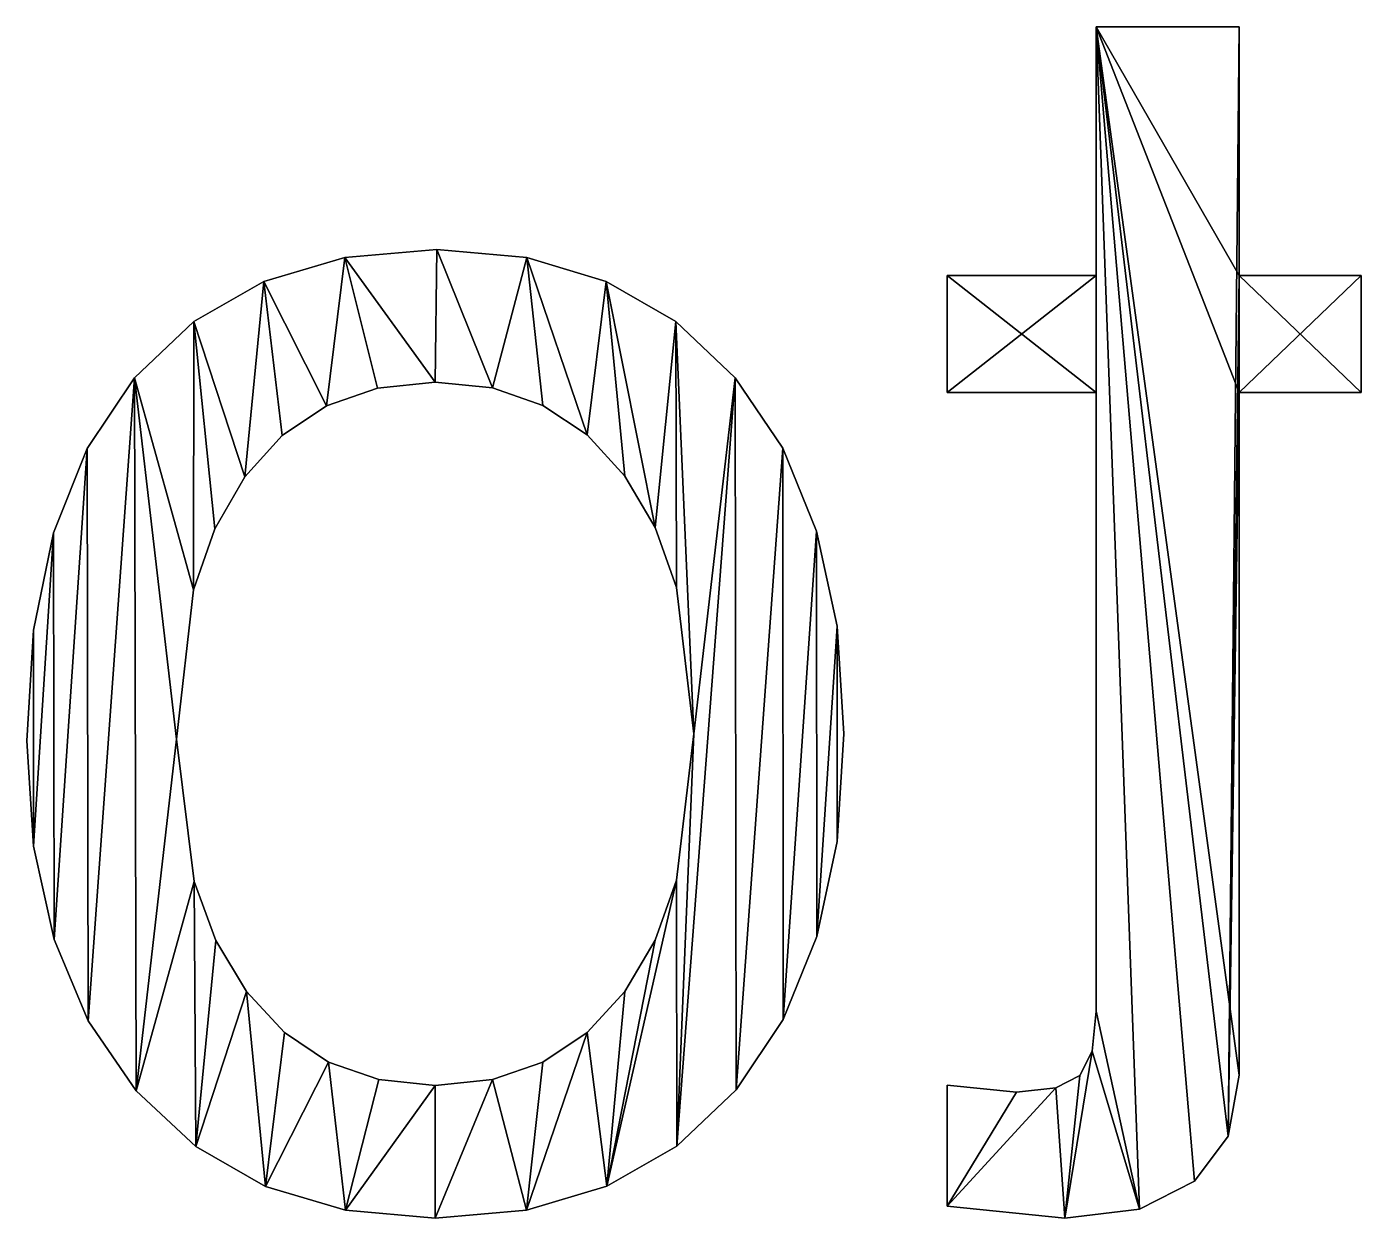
# Model space of a CAD drawing. Header units: metres. Extents: x -935 to 1842, y -1273 to 224.
# Drawn here: x 498.014 to 502.855, y 147.518 to 151.839 of the extents above; entities that cross this region are included whole.
import ezdxf

# ---------------------------------------------------------------- set-up
doc = ezdxf.new("R2010")
doc.units = ezdxf.units.M

msp = doc.modelspace()

# ---------------------------------------------------------------- meshes
at = {"layer": 'tone'}
mesh = msp.add_polyface(dxfattribs=at)
corners = [(501.3532, 150.9368), (501.8935, 150.5125), (501.8935, 150.9368), (501.3532, 150.5125), (501.8935, 151.8388), (502.4125, 150.9368), (502.4125, 151.8388), (502.4125, 150.5125), (502.4125, 148.0369), (502.3717, 147.8157), (502.2495, 147.6524), (502.0505, 147.5516), (501.8935, 148.2695), (501.8786, 148.1235), (501.7794, 147.518), (501.8339, 148.0352), (501.7467, 147.9907), (501.3532, 147.5619), (501.6045, 147.9758), (501.3532, 148.0008), (502.8551, 150.5125), (502.8551, 150.9368)]
mesh.append_faces([[corners[k] for k in face] for face in [(1, 0, 3), (4, 5, 6), (17, 18, 19), (5, 20, 21)]], dxfattribs={"vtx0": -1})
mesh.append_faces([[corners[k] for k in face] for face in [(0, 1, 2), (7, 4, 8), (8, 4, 9), (9, 4, 10), (10, 4, 11), (11, 13, 14), (12, 2, 1), (14, 16, 17), (20, 5, 7)]], dxfattribs={"vtx0": -1, "vtx1": -1})
mesh.append_faces([[corners[k] for k in face] for face in [(5, 4, 7), (11, 4, 12)]], dxfattribs={"vtx0": -1, "vtx1": -1, "vtx2": -1})
mesh.append_faces([[corners[k] for k in face] for face in [(11, 12, 13), (12, 4, 2), (14, 13, 15), (14, 15, 16), (17, 16, 18)]], dxfattribs={"vtx0": -1, "vtx2": -1})
mesh = msp.add_polyface(dxfattribs=at)
corners = [(502.0505, 147.5516, 0.2), (501.8786, 148.1235, 0.2), (501.8935, 148.2695, 0.2), (501.7794, 147.518, 0.2), (501.8339, 148.0352, 0.2), (501.7467, 147.9907, 0.2), (501.3532, 147.5619, 0.2), (501.6045, 147.9758, 0.2), (501.3532, 148.0008, 0.2), (501.3532, 150.5125, 0.2), (501.8935, 150.9368, 0.2), (501.8935, 150.5125, 0.2), (501.3532, 150.9368, 0.2), (502.3717, 147.8157, 0.2), (502.4125, 150.5125, 0.2), (502.4125, 148.0369, 0.2), (502.4125, 150.9368, 0.2), (502.4125, 151.8388, 0.2), (501.8935, 151.8388, 0.2), (502.2495, 147.6524, 0.2), (502.8551, 150.9368, 0.2), (502.8551, 150.5125, 0.2)]
mesh.append_faces([[corners[k] for k in face] for face in [(7, 6, 8), (10, 9, 12), (13, 14, 15), (14, 20, 21)]], dxfattribs={"vtx0": -1})
mesh.append_faces([[corners[k] for k in face] for face in [(1, 3, 4), (4, 3, 5), (5, 6, 7), (9, 10, 11), (16, 13, 17), (17, 13, 18), (18, 11, 10), (20, 14, 16)]], dxfattribs={"vtx0": -1, "vtx1": -1})
mesh.append_faces([[corners[k] for k in face] for face in [(14, 13, 16), (18, 0, 2)]], dxfattribs={"vtx0": -1, "vtx1": -1, "vtx2": -1})
mesh.append_faces([[corners[k] for k in face] for face in [(0, 1, 2), (1, 0, 3), (5, 3, 6), (18, 13, 19), (18, 19, 0), (18, 2, 11)]], dxfattribs={"vtx0": -1, "vtx2": -1})
mesh = msp.add_polyface(dxfattribs=at)
corners = [(502.4125, 151.8388, 0.2), (501.8935, 151.8388), (502.4125, 151.8388), (501.8935, 151.8388, 0.2)]
mesh.append_faces([[corners[k] for k in face] for face in [(0, 1, 2), (1, 0, 3)]], dxfattribs={"vtx0": -1})
mesh = msp.add_polyface(dxfattribs=at)
corners = [(501.8935, 151.8388), (501.8935, 150.9368, 0.2), (501.8935, 150.9368), (501.8935, 151.8388, 0.2)]
mesh.append_faces([[corners[k] for k in face] for face in [(0, 1, 2), (1, 0, 3)]], dxfattribs={"vtx0": -1})
mesh = msp.add_polyface(dxfattribs=at)
corners = [(502.4125, 151.8388, 0.2), (502.4125, 150.9368), (502.4125, 150.9368, 0.2), (502.4125, 151.8388)]
mesh.append_faces([[corners[k] for k in face] for face in [(0, 1, 2), (1, 0, 3)]], dxfattribs={"vtx0": -1})
mesh = msp.add_polyface(dxfattribs=at)
corners = [(500.3685, 150.7694), (500.4339, 149.2747), (500.5838, 150.5657), (500.3714, 149.8053), (500.2932, 150.0231), (500.1164, 150.915), (500.1837, 150.2093), (500.0469, 150.3583), (499.8276, 151.0023), (499.8866, 150.4648), (499.7029, 150.5287), (499.502, 151.0314), (499.4957, 150.55), (499.1684, 151.0023), (499.286, 150.5285), (499.1009, 150.464), (498.8743, 150.915), (498.9405, 150.3566), (498.8046, 150.2061), (498.6197, 150.7694), (498.6966, 150.0178), (498.6194, 149.7967), (498.4046, 150.5657), (498.5576, 149.2559), (498.4108, 147.9806), (498.2371, 148.2334), (498.2336, 150.3088), (498.1131, 148.5292), (498.1115, 150.0038), (498.0386, 148.8679), (498.0382, 149.6508), (498.0138, 149.2497), (500.9532, 149.6648), (500.9534, 148.8845), (500.9778, 149.2747), (500.8801, 148.5393), (500.8793, 150.0101), (500.7579, 148.239), (500.7562, 150.3103), (500.587, 147.9837), (500.3722, 147.7799), (500.3714, 148.7441), (500.1188, 147.6344), (500.2932, 148.5263), (500.1837, 148.3401), (500.0469, 148.1911), (499.8266, 147.5471), (499.8866, 148.0846), (499.7029, 148.0207), (499.4958, 147.518), (499.4957, 147.9994), (499.17, 147.5469), (499.2911, 148.0207), (499.1088, 148.0846), (498.8806, 147.6336), (498.9487, 148.1911), (498.8109, 148.3401), (498.6275, 147.7782), (498.7001, 148.5251), (498.6209, 148.7394)]
mesh.append_faces([[corners[k] for k in face] for face in [(29, 30, 31), (32, 33, 34)]], dxfattribs={"vtx0": -1})
mesh.append_faces([[corners[k] for k in face] for face in [(0, 1, 2), (1, 0, 3), (3, 0, 4), (4, 5, 6), (6, 5, 7), (7, 8, 9), (9, 8, 10), (10, 11, 12), (12, 13, 14), (14, 13, 15), (15, 16, 17), (17, 16, 18), (18, 19, 20), (20, 19, 21), (21, 22, 23), (24, 22, 25), (25, 26, 27), (27, 28, 29), (33, 32, 35), (35, 36, 37), (37, 38, 39), (39, 2, 40), (40, 41, 42), (42, 45, 46), (46, 48, 49), (49, 50, 51), (51, 53, 54), (54, 56, 57), (57, 59, 24)]], dxfattribs={"vtx0": -1, "vtx1": -1})
mesh.append_faces([[corners[k] for k in face] for face in [(23, 22, 24), (40, 2, 1)]], dxfattribs={"vtx0": -1, "vtx1": -1, "vtx2": -1})
mesh.append_faces([[corners[k] for k in face] for face in [(4, 0, 5), (7, 5, 8), (10, 8, 11), (12, 11, 13), (15, 13, 16), (18, 16, 19), (21, 19, 22), (25, 22, 26), (27, 26, 28), (29, 28, 30), (35, 32, 36), (37, 36, 38), (39, 38, 2), (40, 1, 41), (42, 41, 43), (42, 43, 44), (42, 44, 45), (46, 45, 47), (46, 47, 48), (49, 48, 50), (51, 50, 52), (51, 52, 53), (54, 53, 55), (54, 55, 56), (57, 56, 58), (57, 58, 59), (24, 59, 23)]], dxfattribs={"vtx0": -1, "vtx2": -1})
mesh = msp.add_polyface(dxfattribs=at)
corners = [(500.9534, 148.8845, 0.2), (500.9532, 149.6648, 0.2), (500.9778, 149.2747, 0.2), (500.8801, 148.5393, 0.2), (500.8793, 150.0101, 0.2), (500.7579, 148.239, 0.2), (500.7562, 150.3103, 0.2), (500.587, 147.9837, 0.2), (500.5838, 150.5657, 0.2), (500.3722, 147.7799, 0.2), (500.4339, 149.2747, 0.2), (500.3714, 148.7441, 0.2), (500.1188, 147.6344, 0.2), (500.2932, 148.5263, 0.2), (500.1837, 148.3401, 0.2), (500.0469, 148.1911, 0.2), (499.8266, 147.5471, 0.2), (499.8866, 148.0846, 0.2), (499.7029, 148.0207, 0.2), (499.4958, 147.518, 0.2), (499.4957, 147.9994, 0.2), (499.17, 147.5469, 0.2), (499.2911, 148.0207, 0.2), (499.1088, 148.0846, 0.2), (498.8806, 147.6336, 0.2), (498.9487, 148.1911, 0.2), (498.8109, 148.3401, 0.2), (498.6275, 147.7782, 0.2), (498.7001, 148.5251, 0.2), (498.6209, 148.7394, 0.2), (498.4108, 147.9806, 0.2), (498.5576, 149.2559, 0.2), (500.3685, 150.7694, 0.2), (500.3714, 149.8053, 0.2), (500.2932, 150.0231, 0.2), (500.1164, 150.915, 0.2), (500.1837, 150.2093, 0.2), (500.0469, 150.3583, 0.2), (499.8276, 151.0023, 0.2), (499.8866, 150.4648, 0.2), (499.7029, 150.5287, 0.2), (499.502, 151.0314, 0.2), (499.4957, 150.55, 0.2), (499.1684, 151.0023, 0.2), (499.286, 150.5285, 0.2), (499.1009, 150.464, 0.2), (498.8743, 150.915, 0.2), (498.9405, 150.3566, 0.2), (498.8046, 150.2061, 0.2), (498.6197, 150.7694, 0.2), (498.6966, 150.0178, 0.2), (498.6194, 149.7967, 0.2), (498.4046, 150.5657, 0.2), (498.2371, 148.2334, 0.2), (498.2336, 150.3088, 0.2), (498.1131, 148.5292, 0.2), (498.1115, 150.0038, 0.2), (498.0386, 148.8679, 0.2), (498.0382, 149.6508, 0.2), (498.0138, 149.2497, 0.2)]
mesh.append_faces([[corners[k] for k in face] for face in [(0, 1, 2), (58, 57, 59)]], dxfattribs={"vtx0": -1})
mesh.append_faces([[corners[k] for k in face] for face in [(1, 3, 4), (4, 5, 6), (6, 7, 8), (10, 9, 11), (11, 12, 13), (13, 12, 14), (14, 12, 15), (15, 16, 17), (17, 16, 18), (18, 19, 20), (20, 21, 22), (22, 21, 23), (23, 24, 25), (25, 24, 26), (26, 27, 28), (28, 27, 29), (29, 30, 31), (32, 34, 35), (35, 37, 38), (38, 40, 41), (41, 42, 43), (43, 45, 46), (46, 48, 49), (49, 51, 52), (52, 53, 54), (54, 55, 56), (56, 57, 58)]], dxfattribs={"vtx0": -1, "vtx1": -1})
mesh.append_faces([[corners[k] for k in face] for face in [(8, 9, 10), (52, 31, 30)]], dxfattribs={"vtx0": -1, "vtx1": -1, "vtx2": -1})
mesh.append_faces([[corners[k] for k in face] for face in [(1, 0, 3), (4, 3, 5), (6, 5, 7), (8, 7, 9), (11, 9, 12), (15, 12, 16), (18, 16, 19), (20, 19, 21), (23, 21, 24), (26, 24, 27), (29, 27, 30), (10, 32, 8), (32, 10, 33), (32, 33, 34), (35, 34, 36), (35, 36, 37), (38, 37, 39), (38, 39, 40), (41, 40, 42), (43, 42, 44), (43, 44, 45), (46, 45, 47), (46, 47, 48), (49, 48, 50), (49, 50, 51), (52, 51, 31), (52, 30, 53), (54, 53, 55), (56, 55, 57)]], dxfattribs={"vtx0": -1, "vtx2": -1})
mesh = msp.add_polyface(dxfattribs=at)
corners = [(499.1684, 151.0023, 0.2), (498.8743, 150.915), (499.1684, 151.0023), (498.8743, 150.915, 0.2)]
mesh.append_faces([[corners[k] for k in face] for face in [(0, 1, 2), (1, 0, 3)]], dxfattribs={"vtx0": -1})
mesh = msp.add_polyface(dxfattribs=at)
corners = [(499.502, 151.0314, 0.2), (499.1684, 151.0023), (499.502, 151.0314), (499.1684, 151.0023, 0.2)]
mesh.append_faces([[corners[k] for k in face] for face in [(0, 1, 2), (1, 0, 3)]], dxfattribs={"vtx0": -1})
mesh = msp.add_polyface(dxfattribs=at)
corners = [(499.8276, 151.0023, 0.2), (499.502, 151.0314), (499.8276, 151.0023), (499.502, 151.0314, 0.2)]
mesh.append_faces([[corners[k] for k in face] for face in [(0, 1, 2), (1, 0, 3)]], dxfattribs={"vtx0": -1})
mesh = msp.add_polyface(dxfattribs=at)
corners = [(500.1164, 150.915, 0.2), (499.8276, 151.0023), (500.1164, 150.915), (499.8276, 151.0023, 0.2)]
mesh.append_faces([[corners[k] for k in face] for face in [(0, 1, 2), (1, 0, 3)]], dxfattribs={"vtx0": -1})
mesh = msp.add_polyface(dxfattribs=at)
corners = [(498.8743, 150.915, 0.2), (498.6197, 150.7694), (498.8743, 150.915), (498.6197, 150.7694, 0.2)]
mesh.append_faces([[corners[k] for k in face] for face in [(0, 1, 2), (1, 0, 3)]], dxfattribs={"vtx0": -1})
mesh = msp.add_polyface(dxfattribs=at)
corners = [(500.3685, 150.7694, 0.2), (500.1164, 150.915), (500.3685, 150.7694), (500.1164, 150.915, 0.2)]
mesh.append_faces([[corners[k] for k in face] for face in [(0, 1, 2), (1, 0, 3)]], dxfattribs={"vtx0": -1})
mesh = msp.add_polyface(dxfattribs=at)
corners = [(501.3532, 150.9368), (501.3532, 150.5125, 0.2), (501.3532, 150.5125), (501.3532, 150.9368, 0.2)]
mesh.append_faces([[corners[k] for k in face] for face in [(0, 1, 2), (1, 0, 3)]], dxfattribs={"vtx0": -1})
mesh = msp.add_polyface(dxfattribs=at)
corners = [(501.8935, 150.9368, 0.2), (501.3532, 150.9368), (501.8935, 150.9368), (501.3532, 150.9368, 0.2)]
mesh.append_faces([[corners[k] for k in face] for face in [(0, 1, 2), (1, 0, 3)]], dxfattribs={"vtx0": -1})
mesh = msp.add_polyface(dxfattribs=at)
corners = [(502.8551, 150.9368, 0.2), (502.4125, 150.9368), (502.8551, 150.9368), (502.4125, 150.9368, 0.2)]
mesh.append_faces([[corners[k] for k in face] for face in [(0, 1, 2), (1, 0, 3)]], dxfattribs={"vtx0": -1})
mesh = msp.add_polyface(dxfattribs=at)
corners = [(502.8551, 150.9368, 0.2), (502.8551, 150.5125), (502.8551, 150.5125, 0.2), (502.8551, 150.9368)]
mesh.append_faces([[corners[k] for k in face] for face in [(0, 1, 2), (1, 0, 3)]], dxfattribs={"vtx0": -1})
mesh = msp.add_polyface(dxfattribs=at)
corners = [(498.6197, 150.7694, 0.2), (498.4046, 150.5657), (498.6197, 150.7694), (498.4046, 150.5657, 0.2)]
mesh.append_faces([[corners[k] for k in face] for face in [(0, 1, 2), (1, 0, 3)]], dxfattribs={"vtx0": -1})
mesh = msp.add_polyface(dxfattribs=at)
corners = [(500.5838, 150.5657, 0.2), (500.3685, 150.7694), (500.5838, 150.5657), (500.3685, 150.7694, 0.2)]
mesh.append_faces([[corners[k] for k in face] for face in [(0, 1, 2), (1, 0, 3)]], dxfattribs={"vtx0": -1})
mesh = msp.add_polyface(dxfattribs=at)
corners = [(498.4046, 150.5657), (498.2336, 150.3088, 0.2), (498.2336, 150.3088), (498.4046, 150.5657, 0.2)]
mesh.append_faces([[corners[k] for k in face] for face in [(0, 1, 2), (1, 0, 3)]], dxfattribs={"vtx0": -1})
mesh = msp.add_polyface(dxfattribs=at)
corners = [(500.5838, 150.5657, 0.2), (500.7562, 150.3103), (500.7562, 150.3103, 0.2), (500.5838, 150.5657)]
mesh.append_faces([[corners[k] for k in face] for face in [(0, 1, 2), (1, 0, 3)]], dxfattribs={"vtx0": -1})
mesh = msp.add_polyface(dxfattribs=at)
corners = [(499.1009, 150.464, 0.2), (499.286, 150.5285), (499.1009, 150.464), (499.286, 150.5285, 0.2)]
mesh.append_faces([[corners[k] for k in face] for face in [(0, 1, 2), (1, 0, 3)]], dxfattribs={"vtx0": -1})
mesh = msp.add_polyface(dxfattribs=at)
corners = [(499.286, 150.5285, 0.2), (499.4957, 150.55), (499.286, 150.5285), (499.4957, 150.55, 0.2)]
mesh.append_faces([[corners[k] for k in face] for face in [(0, 1, 2), (1, 0, 3)]], dxfattribs={"vtx0": -1})
mesh = msp.add_polyface(dxfattribs=at)
corners = [(499.4957, 150.55, 0.2), (499.7029, 150.5287), (499.4957, 150.55), (499.7029, 150.5287, 0.2)]
mesh.append_faces([[corners[k] for k in face] for face in [(0, 1, 2), (1, 0, 3)]], dxfattribs={"vtx0": -1})
mesh = msp.add_polyface(dxfattribs=at)
corners = [(499.7029, 150.5287, 0.2), (499.8866, 150.4648), (499.7029, 150.5287), (499.8866, 150.4648, 0.2)]
mesh.append_faces([[corners[k] for k in face] for face in [(0, 1, 2), (1, 0, 3)]], dxfattribs={"vtx0": -1})
mesh = msp.add_polyface(dxfattribs=at)
corners = [(501.3532, 150.5125, 0.2), (501.8935, 150.5125), (501.3532, 150.5125), (501.8935, 150.5125, 0.2)]
mesh.append_faces([[corners[k] for k in face] for face in [(0, 1, 2), (1, 0, 3)]], dxfattribs={"vtx0": -1})
mesh = msp.add_polyface(dxfattribs=at)
corners = [(501.8935, 150.5125), (501.8935, 148.2695, 0.2), (501.8935, 148.2695), (501.8935, 150.5125, 0.2)]
mesh.append_faces([[corners[k] for k in face] for face in [(0, 1, 2), (1, 0, 3)]], dxfattribs={"vtx0": -1})
mesh = msp.add_polyface(dxfattribs=at)
corners = [(502.4125, 150.5125, 0.2), (502.4125, 148.0369), (502.4125, 148.0369, 0.2), (502.4125, 150.5125)]
mesh.append_faces([[corners[k] for k in face] for face in [(0, 1, 2), (1, 0, 3)]], dxfattribs={"vtx0": -1})
mesh = msp.add_polyface(dxfattribs=at)
corners = [(502.4125, 150.5125, 0.2), (502.8551, 150.5125), (502.4125, 150.5125), (502.8551, 150.5125, 0.2)]
mesh.append_faces([[corners[k] for k in face] for face in [(0, 1, 2), (1, 0, 3)]], dxfattribs={"vtx0": -1})
mesh = msp.add_polyface(dxfattribs=at)
corners = [(498.9405, 150.3566, 0.2), (499.1009, 150.464), (498.9405, 150.3566), (499.1009, 150.464, 0.2)]
mesh.append_faces([[corners[k] for k in face] for face in [(0, 1, 2), (1, 0, 3)]], dxfattribs={"vtx0": -1})
mesh = msp.add_polyface(dxfattribs=at)
corners = [(499.8866, 150.4648, 0.2), (500.0469, 150.3583), (499.8866, 150.4648), (500.0469, 150.3583, 0.2)]
mesh.append_faces([[corners[k] for k in face] for face in [(0, 1, 2), (1, 0, 3)]], dxfattribs={"vtx0": -1})
mesh = msp.add_polyface(dxfattribs=at)
corners = [(498.9405, 150.3566, 0.2), (498.8046, 150.2061), (498.8046, 150.2061, 0.2), (498.9405, 150.3566)]
mesh.append_faces([[corners[k] for k in face] for face in [(0, 1, 2), (1, 0, 3)]], dxfattribs={"vtx0": -1})
mesh = msp.add_polyface(dxfattribs=at)
corners = [(500.0469, 150.3583), (500.1837, 150.2093, 0.2), (500.1837, 150.2093), (500.0469, 150.3583, 0.2)]
mesh.append_faces([[corners[k] for k in face] for face in [(0, 1, 2), (1, 0, 3)]], dxfattribs={"vtx0": -1})
mesh = msp.add_polyface(dxfattribs=at)
corners = [(498.2336, 150.3088), (498.1115, 150.0038, 0.2), (498.1115, 150.0038), (498.2336, 150.3088, 0.2)]
mesh.append_faces([[corners[k] for k in face] for face in [(0, 1, 2), (1, 0, 3)]], dxfattribs={"vtx0": -1})
mesh = msp.add_polyface(dxfattribs=at)
corners = [(500.7562, 150.3103, 0.2), (500.8793, 150.0101), (500.8793, 150.0101, 0.2), (500.7562, 150.3103)]
mesh.append_faces([[corners[k] for k in face] for face in [(0, 1, 2), (1, 0, 3)]], dxfattribs={"vtx0": -1})
mesh = msp.add_polyface(dxfattribs=at)
corners = [(498.8046, 150.2061, 0.2), (498.6966, 150.0178), (498.6966, 150.0178, 0.2), (498.8046, 150.2061)]
mesh.append_faces([[corners[k] for k in face] for face in [(0, 1, 2), (1, 0, 3)]], dxfattribs={"vtx0": -1})
mesh = msp.add_polyface(dxfattribs=at)
corners = [(500.1837, 150.2093), (500.2932, 150.0231, 0.2), (500.2932, 150.0231), (500.1837, 150.2093, 0.2)]
mesh.append_faces([[corners[k] for k in face] for face in [(0, 1, 2), (1, 0, 3)]], dxfattribs={"vtx0": -1})
mesh = msp.add_polyface(dxfattribs=at)
corners = [(498.1115, 150.0038), (498.0382, 149.6508, 0.2), (498.0382, 149.6508), (498.1115, 150.0038, 0.2)]
mesh.append_faces([[corners[k] for k in face] for face in [(0, 1, 2), (1, 0, 3)]], dxfattribs={"vtx0": -1})
mesh = msp.add_polyface(dxfattribs=at)
corners = [(498.6966, 150.0178, 0.2), (498.6194, 149.7967), (498.6194, 149.7967, 0.2), (498.6966, 150.0178)]
mesh.append_faces([[corners[k] for k in face] for face in [(0, 1, 2), (1, 0, 3)]], dxfattribs={"vtx0": -1})
mesh = msp.add_polyface(dxfattribs=at)
corners = [(500.2932, 150.0231), (500.3714, 149.8053, 0.2), (500.3714, 149.8053), (500.2932, 150.0231, 0.2)]
mesh.append_faces([[corners[k] for k in face] for face in [(0, 1, 2), (1, 0, 3)]], dxfattribs={"vtx0": -1})
mesh = msp.add_polyface(dxfattribs=at)
corners = [(500.8793, 150.0101, 0.2), (500.9532, 149.6648), (500.9532, 149.6648, 0.2), (500.8793, 150.0101)]
mesh.append_faces([[corners[k] for k in face] for face in [(0, 1, 2), (1, 0, 3)]], dxfattribs={"vtx0": -1})
mesh = msp.add_polyface(dxfattribs=at)
corners = [(498.6194, 149.7967, 0.2), (498.5576, 149.2559), (498.5576, 149.2559, 0.2), (498.6194, 149.7967)]
mesh.append_faces([[corners[k] for k in face] for face in [(0, 1, 2), (1, 0, 3)]], dxfattribs={"vtx0": -1})
mesh = msp.add_polyface(dxfattribs=at)
corners = [(500.3714, 149.8053), (500.4339, 149.2747, 0.2), (500.4339, 149.2747), (500.3714, 149.8053, 0.2)]
mesh.append_faces([[corners[k] for k in face] for face in [(0, 1, 2), (1, 0, 3)]], dxfattribs={"vtx0": -1})
mesh = msp.add_polyface(dxfattribs=at)
corners = [(498.0382, 149.6508), (498.0138, 149.2497, 0.2), (498.0138, 149.2497), (498.0382, 149.6508, 0.2)]
mesh.append_faces([[corners[k] for k in face] for face in [(0, 1, 2), (1, 0, 3)]], dxfattribs={"vtx0": -1})
mesh = msp.add_polyface(dxfattribs=at)
corners = [(500.9532, 149.6648, 0.2), (500.9778, 149.2747), (500.9778, 149.2747, 0.2), (500.9532, 149.6648)]
mesh.append_faces([[corners[k] for k in face] for face in [(0, 1, 2), (1, 0, 3)]], dxfattribs={"vtx0": -1})
mesh = msp.add_polyface(dxfattribs=at)
corners = [(500.4339, 149.2747), (500.3714, 148.7441, 0.2), (500.3714, 148.7441), (500.4339, 149.2747, 0.2)]
mesh.append_faces([[corners[k] for k in face] for face in [(0, 1, 2), (1, 0, 3)]], dxfattribs={"vtx0": -1})
mesh = msp.add_polyface(dxfattribs=at)
corners = [(500.9778, 149.2747, 0.2), (500.9534, 148.8845), (500.9534, 148.8845, 0.2), (500.9778, 149.2747)]
mesh.append_faces([[corners[k] for k in face] for face in [(0, 1, 2), (1, 0, 3)]], dxfattribs={"vtx0": -1})
mesh = msp.add_polyface(dxfattribs=at)
corners = [(498.0138, 149.2497), (498.0386, 148.8679, 0.2), (498.0386, 148.8679), (498.0138, 149.2497, 0.2)]
mesh.append_faces([[corners[k] for k in face] for face in [(0, 1, 2), (1, 0, 3)]], dxfattribs={"vtx0": -1})
mesh = msp.add_polyface(dxfattribs=at)
corners = [(498.5576, 149.2559, 0.2), (498.6209, 148.7394), (498.6209, 148.7394, 0.2), (498.5576, 149.2559)]
mesh.append_faces([[corners[k] for k in face] for face in [(0, 1, 2), (1, 0, 3)]], dxfattribs={"vtx0": -1})
mesh = msp.add_polyface(dxfattribs=at)
corners = [(500.9534, 148.8845, 0.2), (500.8801, 148.5393), (500.8801, 148.5393, 0.2), (500.9534, 148.8845)]
mesh.append_faces([[corners[k] for k in face] for face in [(0, 1, 2), (1, 0, 3)]], dxfattribs={"vtx0": -1})
mesh = msp.add_polyface(dxfattribs=at)
corners = [(498.0386, 148.8679), (498.1131, 148.5292, 0.2), (498.1131, 148.5292), (498.0386, 148.8679, 0.2)]
mesh.append_faces([[corners[k] for k in face] for face in [(0, 1, 2), (1, 0, 3)]], dxfattribs={"vtx0": -1})
mesh = msp.add_polyface(dxfattribs=at)
corners = [(498.6209, 148.7394, 0.2), (498.7001, 148.5251), (498.7001, 148.5251, 0.2), (498.6209, 148.7394)]
mesh.append_faces([[corners[k] for k in face] for face in [(0, 1, 2), (1, 0, 3)]], dxfattribs={"vtx0": -1})
mesh = msp.add_polyface(dxfattribs=at)
corners = [(500.3714, 148.7441), (500.2932, 148.5263, 0.2), (500.2932, 148.5263), (500.3714, 148.7441, 0.2)]
mesh.append_faces([[corners[k] for k in face] for face in [(0, 1, 2), (1, 0, 3)]], dxfattribs={"vtx0": -1})
mesh = msp.add_polyface(dxfattribs=at)
corners = [(500.8801, 148.5393, 0.2), (500.7579, 148.239), (500.7579, 148.239, 0.2), (500.8801, 148.5393)]
mesh.append_faces([[corners[k] for k in face] for face in [(0, 1, 2), (1, 0, 3)]], dxfattribs={"vtx0": -1})
mesh = msp.add_polyface(dxfattribs=at)
corners = [(498.1131, 148.5292), (498.2371, 148.2334, 0.2), (498.2371, 148.2334), (498.1131, 148.5292, 0.2)]
mesh.append_faces([[corners[k] for k in face] for face in [(0, 1, 2), (1, 0, 3)]], dxfattribs={"vtx0": -1})
mesh = msp.add_polyface(dxfattribs=at)
corners = [(498.7001, 148.5251, 0.2), (498.8109, 148.3401), (498.8109, 148.3401, 0.2), (498.7001, 148.5251)]
mesh.append_faces([[corners[k] for k in face] for face in [(0, 1, 2), (1, 0, 3)]], dxfattribs={"vtx0": -1})
mesh = msp.add_polyface(dxfattribs=at)
corners = [(500.2932, 148.5263), (500.1837, 148.3401, 0.2), (500.1837, 148.3401), (500.2932, 148.5263, 0.2)]
mesh.append_faces([[corners[k] for k in face] for face in [(0, 1, 2), (1, 0, 3)]], dxfattribs={"vtx0": -1})
mesh = msp.add_polyface(dxfattribs=at)
corners = [(498.8109, 148.3401, 0.2), (498.9487, 148.1911), (498.9487, 148.1911, 0.2), (498.8109, 148.3401)]
mesh.append_faces([[corners[k] for k in face] for face in [(0, 1, 2), (1, 0, 3)]], dxfattribs={"vtx0": -1})
mesh = msp.add_polyface(dxfattribs=at)
corners = [(500.1837, 148.3401), (500.0469, 148.1911, 0.2), (500.0469, 148.1911), (500.1837, 148.3401, 0.2)]
mesh.append_faces([[corners[k] for k in face] for face in [(0, 1, 2), (1, 0, 3)]], dxfattribs={"vtx0": -1})
mesh = msp.add_polyface(dxfattribs=at)
corners = [(501.8935, 148.2695), (501.8786, 148.1235, 0.2), (501.8786, 148.1235), (501.8935, 148.2695, 0.2)]
mesh.append_faces([[corners[k] for k in face] for face in [(0, 1, 2), (1, 0, 3)]], dxfattribs={"vtx0": -1})
mesh = msp.add_polyface(dxfattribs=at)
corners = [(498.2371, 148.2334), (498.4108, 147.9806, 0.2), (498.4108, 147.9806), (498.2371, 148.2334, 0.2)]
mesh.append_faces([[corners[k] for k in face] for face in [(0, 1, 2), (1, 0, 3)]], dxfattribs={"vtx0": -1})
mesh = msp.add_polyface(dxfattribs=at)
corners = [(500.7579, 148.239, 0.2), (500.587, 147.9837), (500.587, 147.9837, 0.2), (500.7579, 148.239)]
mesh.append_faces([[corners[k] for k in face] for face in [(0, 1, 2), (1, 0, 3)]], dxfattribs={"vtx0": -1})
mesh = msp.add_polyface(dxfattribs=at)
corners = [(499.1088, 148.0846, 0.2), (498.9487, 148.1911), (499.1088, 148.0846), (498.9487, 148.1911, 0.2)]
mesh.append_faces([[corners[k] for k in face] for face in [(0, 1, 2), (1, 0, 3)]], dxfattribs={"vtx0": -1})
mesh = msp.add_polyface(dxfattribs=at)
corners = [(500.0469, 148.1911, 0.2), (499.8866, 148.0846), (500.0469, 148.1911), (499.8866, 148.0846, 0.2)]
mesh.append_faces([[corners[k] for k in face] for face in [(0, 1, 2), (1, 0, 3)]], dxfattribs={"vtx0": -1})
mesh = msp.add_polyface(dxfattribs=at)
corners = [(501.8786, 148.1235), (501.8339, 148.0352, 0.2), (501.8339, 148.0352), (501.8786, 148.1235, 0.2)]
mesh.append_faces([[corners[k] for k in face] for face in [(0, 1, 2), (1, 0, 3)]], dxfattribs={"vtx0": -1})
mesh = msp.add_polyface(dxfattribs=at)
corners = [(499.2911, 148.0207, 0.2), (499.1088, 148.0846), (499.2911, 148.0207), (499.1088, 148.0846, 0.2)]
mesh.append_faces([[corners[k] for k in face] for face in [(0, 1, 2), (1, 0, 3)]], dxfattribs={"vtx0": -1})
mesh = msp.add_polyface(dxfattribs=at)
corners = [(499.8866, 148.0846, 0.2), (499.7029, 148.0207), (499.8866, 148.0846), (499.7029, 148.0207, 0.2)]
mesh.append_faces([[corners[k] for k in face] for face in [(0, 1, 2), (1, 0, 3)]], dxfattribs={"vtx0": -1})
mesh = msp.add_polyface(dxfattribs=at)
corners = [(499.4957, 147.9994, 0.2), (499.2911, 148.0207), (499.4957, 147.9994), (499.2911, 148.0207, 0.2)]
mesh.append_faces([[corners[k] for k in face] for face in [(0, 1, 2), (1, 0, 3)]], dxfattribs={"vtx0": -1})
mesh = msp.add_polyface(dxfattribs=at)
corners = [(499.7029, 148.0207, 0.2), (499.4957, 147.9994), (499.7029, 148.0207), (499.4957, 147.9994, 0.2)]
mesh.append_faces([[corners[k] for k in face] for face in [(0, 1, 2), (1, 0, 3)]], dxfattribs={"vtx0": -1})
mesh = msp.add_polyface(dxfattribs=at)
corners = [(501.6045, 147.9758, 0.2), (501.3532, 148.0008), (501.6045, 147.9758), (501.3532, 148.0008, 0.2)]
mesh.append_faces([[corners[k] for k in face] for face in [(0, 1, 2), (1, 0, 3)]], dxfattribs={"vtx0": -1})
mesh = msp.add_polyface(dxfattribs=at)
corners = [(501.3532, 148.0008), (501.3532, 147.5619, 0.2), (501.3532, 147.5619), (501.3532, 148.0008, 0.2)]
mesh.append_faces([[corners[k] for k in face] for face in [(0, 1, 2), (1, 0, 3)]], dxfattribs={"vtx0": -1})
mesh = msp.add_polyface(dxfattribs=at)
corners = [(501.8339, 148.0352, 0.2), (501.7467, 147.9907), (501.8339, 148.0352), (501.7467, 147.9907, 0.2)]
mesh.append_faces([[corners[k] for k in face] for face in [(0, 1, 2), (1, 0, 3)]], dxfattribs={"vtx0": -1})
mesh = msp.add_polyface(dxfattribs=at)
corners = [(502.4125, 148.0369, 0.2), (502.3717, 147.8157), (502.3717, 147.8157, 0.2), (502.4125, 148.0369)]
mesh.append_faces([[corners[k] for k in face] for face in [(0, 1, 2), (1, 0, 3)]], dxfattribs={"vtx0": -1})
mesh = msp.add_polyface(dxfattribs=at)
corners = [(498.4108, 147.9806, 0.2), (498.6275, 147.7782), (498.4108, 147.9806), (498.6275, 147.7782, 0.2)]
mesh.append_faces([[corners[k] for k in face] for face in [(0, 1, 2), (1, 0, 3)]], dxfattribs={"vtx0": -1})
mesh = msp.add_polyface(dxfattribs=at)
corners = [(500.3722, 147.7799, 0.2), (500.587, 147.9837), (500.3722, 147.7799), (500.587, 147.9837, 0.2)]
mesh.append_faces([[corners[k] for k in face] for face in [(0, 1, 2), (1, 0, 3)]], dxfattribs={"vtx0": -1})
mesh = msp.add_polyface(dxfattribs=at)
corners = [(501.7467, 147.9907, 0.2), (501.6045, 147.9758), (501.7467, 147.9907), (501.6045, 147.9758, 0.2)]
mesh.append_faces([[corners[k] for k in face] for face in [(0, 1, 2), (1, 0, 3)]], dxfattribs={"vtx0": -1})
mesh = msp.add_polyface(dxfattribs=at)
corners = [(502.3717, 147.8157, 0.2), (502.2495, 147.6524), (502.2495, 147.6524, 0.2), (502.3717, 147.8157)]
mesh.append_faces([[corners[k] for k in face] for face in [(0, 1, 2), (1, 0, 3)]], dxfattribs={"vtx0": -1})
mesh = msp.add_polyface(dxfattribs=at)
corners = [(498.6275, 147.7782, 0.2), (498.8806, 147.6336), (498.6275, 147.7782), (498.8806, 147.6336, 0.2)]
mesh.append_faces([[corners[k] for k in face] for face in [(0, 1, 2), (1, 0, 3)]], dxfattribs={"vtx0": -1})
mesh = msp.add_polyface(dxfattribs=at)
corners = [(500.1188, 147.6344, 0.2), (500.3722, 147.7799), (500.1188, 147.6344), (500.3722, 147.7799, 0.2)]
mesh.append_faces([[corners[k] for k in face] for face in [(0, 1, 2), (1, 0, 3)]], dxfattribs={"vtx0": -1})
mesh = msp.add_polyface(dxfattribs=at)
corners = [(498.8806, 147.6336, 0.2), (499.17, 147.5469), (498.8806, 147.6336), (499.17, 147.5469, 0.2)]
mesh.append_faces([[corners[k] for k in face] for face in [(0, 1, 2), (1, 0, 3)]], dxfattribs={"vtx0": -1})
mesh = msp.add_polyface(dxfattribs=at)
corners = [(499.8266, 147.5471, 0.2), (500.1188, 147.6344), (499.8266, 147.5471), (500.1188, 147.6344, 0.2)]
mesh.append_faces([[corners[k] for k in face] for face in [(0, 1, 2), (1, 0, 3)]], dxfattribs={"vtx0": -1})
mesh = msp.add_polyface(dxfattribs=at)
corners = [(502.0505, 147.5516, 0.2), (502.2495, 147.6524), (502.0505, 147.5516), (502.2495, 147.6524, 0.2)]
mesh.append_faces([[corners[k] for k in face] for face in [(0, 1, 2), (1, 0, 3)]], dxfattribs={"vtx0": -1})
mesh = msp.add_polyface(dxfattribs=at)
corners = [(499.17, 147.5469, 0.2), (499.4958, 147.518), (499.17, 147.5469), (499.4958, 147.518, 0.2)]
mesh.append_faces([[corners[k] for k in face] for face in [(0, 1, 2), (1, 0, 3)]], dxfattribs={"vtx0": -1})
mesh = msp.add_polyface(dxfattribs=at)
corners = [(499.4958, 147.518, 0.2), (499.8266, 147.5471), (499.4958, 147.518), (499.8266, 147.5471, 0.2)]
mesh.append_faces([[corners[k] for k in face] for face in [(0, 1, 2), (1, 0, 3)]], dxfattribs={"vtx0": -1})
mesh = msp.add_polyface(dxfattribs=at)
corners = [(501.3532, 147.5619, 0.2), (501.7794, 147.518), (501.3532, 147.5619), (501.7794, 147.518, 0.2)]
mesh.append_faces([[corners[k] for k in face] for face in [(0, 1, 2), (1, 0, 3)]], dxfattribs={"vtx0": -1})
mesh = msp.add_polyface(dxfattribs=at)
corners = [(501.7794, 147.518, 0.2), (502.0505, 147.5516), (501.7794, 147.518), (502.0505, 147.5516, 0.2)]
mesh.append_faces([[corners[k] for k in face] for face in [(0, 1, 2), (1, 0, 3)]], dxfattribs={"vtx0": -1})

doc.saveas('drawing.dxf')
